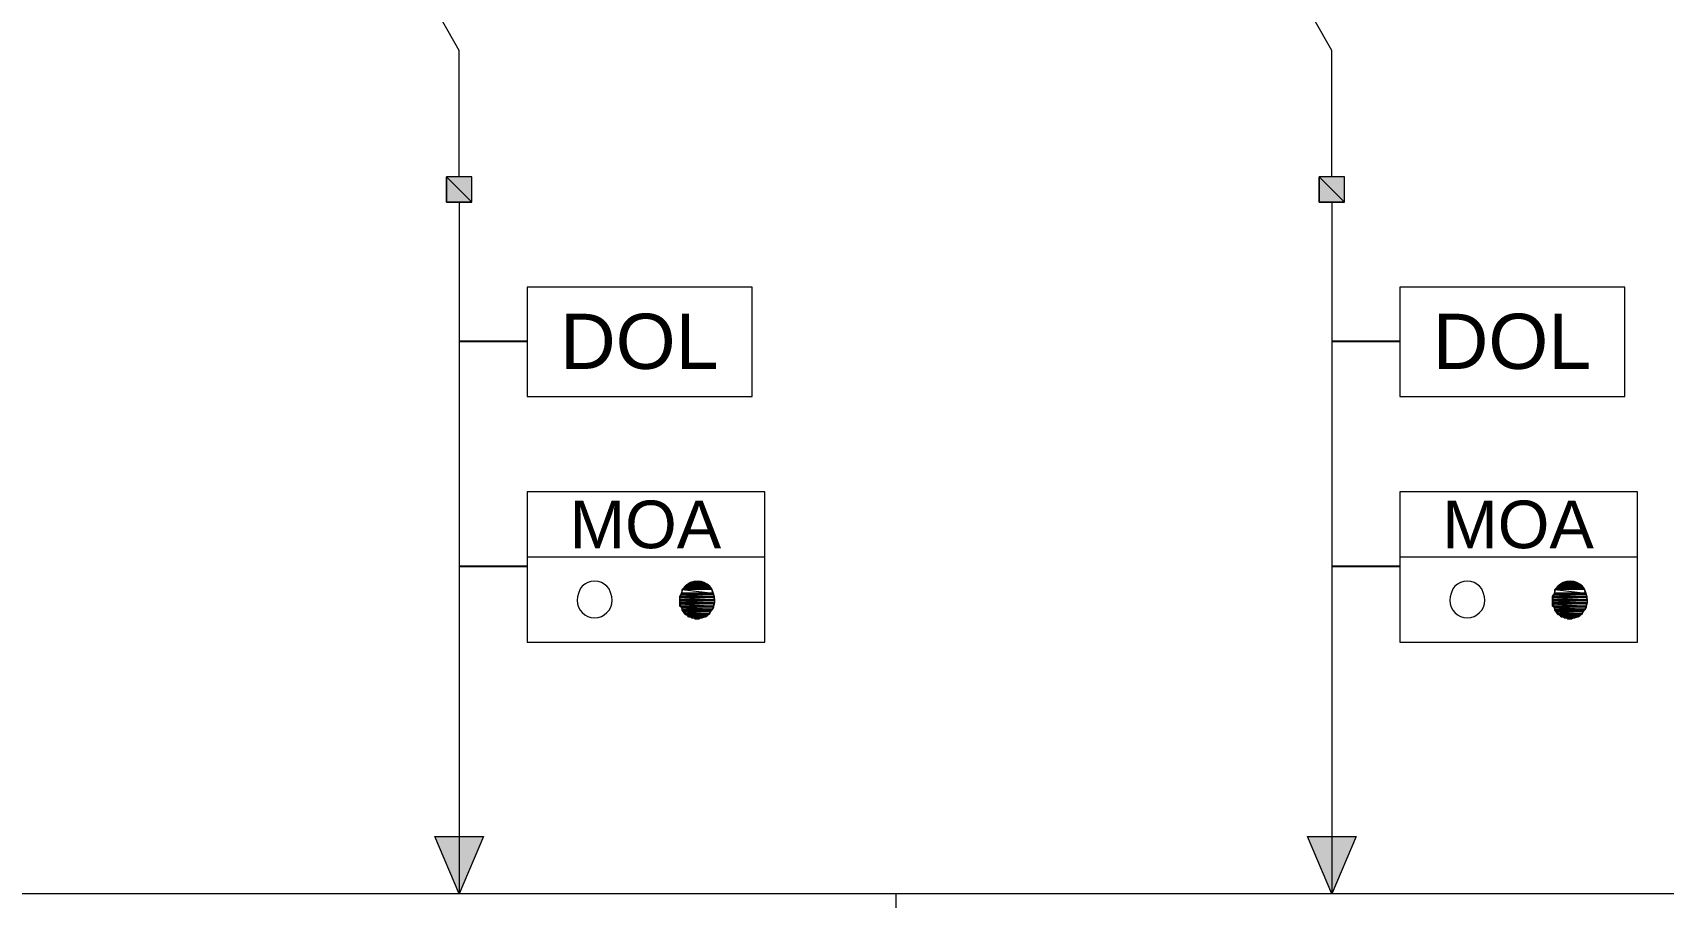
# Model space of a CAD drawing. Header units: millimetres. Extents: x -33055 to 42243, y -56860 to 24450.
# Drawn here: x 14497 to 20987, y -47101 to -43659 of the extents above; entities that cross this region are included whole.
import ezdxf

# ---------------------------------------------------------------- set-up
doc = ezdxf.new("R2010")
doc.units = ezdxf.units.MM
for name, color, linetype in [('E-LEADER', 7, 'Continuous'), ('E-SLD', 7, 'Continuous'), ('E-TABLE', 7, 'Continuous'), ('E-TEXT', 7, 'Continuous')]:
    doc.layers.add(name, color=color, linetype=linetype)
doc.styles.add('ARIAL', font='arial.ttf')

msp = doc.modelspace()

# ---------------------------------------------------------------- hatches: boundary and pattern name
at = {"layer": 'E-SLD'}
h = msp.add_hatch(color=7, dxfattribs=at)
h.dxf.hatch_style = 1
h.paths.add_polyline_path([(16245.4, -44233.2), (16144.1, -44233.2), (16245.4, -44334.5), (16245.4, -44233.2)])
h.paths.add_polyline_path([(16144.1, -44233.2), (16245.4, -44334.5), (16144.1, -44334.5), (16144.1, -44233.2)])
h = msp.add_hatch(color=7, dxfattribs=at)
h.dxf.hatch_style = 1
h.paths.add_polyline_path([(19718.4, -44233.2), (19617.1, -44233.2), (19718.4, -44334.5), (19718.4, -44233.2)])
h.paths.add_polyline_path([(19617.1, -44233.2), (19718.4, -44334.5), (19617.1, -44334.5), (19617.1, -44233.2)])
h = msp.add_hatch(color=7, dxfattribs=at)
h.dxf.hatch_style = 1
h.paths.add_polyline_path([(17195.7, -45872), (17085.9, -45872), (17200, -45876.2), (17195.7, -45872)])
h.paths.add_polyline_path([(17085.9, -45872), (17200, -45876.2), (17081.7, -45876.2), (17085.9, -45872)])
h = msp.add_hatch(color=7, dxfattribs=at)
h.dxf.hatch_style = 1
h.paths.add_polyline_path([(17191.5, -45867.8), (17090.1, -45867.8), (17195.7, -45872), (17191.5, -45867.8)])
h.paths.add_polyline_path([(17090.1, -45867.8), (17195.7, -45872), (17085.9, -45872), (17090.1, -45867.8)])
h = msp.add_hatch(color=7, dxfattribs=at)
h.dxf.hatch_style = 1
h.paths.add_polyline_path([(17187.3, -45863.6), (17094.4, -45863.6), (17191.5, -45867.8), (17187.3, -45863.6)])
h.paths.add_polyline_path([(17094.4, -45863.6), (17191.5, -45867.8), (17090.1, -45867.8), (17094.4, -45863.6)])
h = msp.add_hatch(color=7, dxfattribs=at)
h.dxf.hatch_style = 1
h.paths.add_polyline_path([(17183.1, -45859.4), (17102.8, -45859.4), (17187.3, -45863.6), (17183.1, -45859.4)])
h.paths.add_polyline_path([(17102.8, -45859.4), (17187.3, -45863.6), (17094.4, -45863.6), (17102.8, -45859.4)])
h = msp.add_hatch(color=7, dxfattribs=at)
h.dxf.hatch_style = 1
h.paths.add_polyline_path([(17174.6, -45855.1), (17107, -45855.1), (17183.1, -45859.4), (17174.6, -45855.1)])
h.paths.add_polyline_path([(17107, -45855.1), (17183.1, -45859.4), (17102.8, -45859.4), (17107, -45855.1)])
h = msp.add_hatch(color=7, dxfattribs=at)
h.dxf.hatch_style = 1
h.paths.add_polyline_path([(17170.4, -45850.9), (17115.5, -45850.9), (17174.6, -45855.1), (17170.4, -45850.9)])
h.paths.add_polyline_path([(17115.5, -45850.9), (17174.6, -45855.1), (17107, -45855.1), (17115.5, -45850.9)])
h = msp.add_hatch(color=7, dxfattribs=at)
h.dxf.hatch_style = 1
h.paths.add_polyline_path([(17161.9, -45850.9), (17119.7, -45850.9), (17170.4, -45850.9), (17161.9, -45850.9)])
h.paths.add_polyline_path([(17119.7, -45850.9), (17170.4, -45850.9), (17115.5, -45850.9), (17119.7, -45850.9)])
h = msp.add_hatch(color=7, dxfattribs=at)
h.dxf.hatch_style = 1
h.paths.add_polyline_path([(17157.7, -45846.7), (17128.2, -45846.7), (17161.9, -45850.9), (17157.7, -45846.7)])
h.paths.add_polyline_path([(17128.2, -45846.7), (17161.9, -45850.9), (17119.7, -45850.9), (17128.2, -45846.7)])
h = msp.add_hatch(color=7, dxfattribs=at)
h.dxf.hatch_style = 1
h.paths.add_polyline_path([(17149.3, -45846.7), (17132.4, -45846.7), (17157.7, -45846.7), (17149.3, -45846.7)])
h.paths.add_polyline_path([(17132.4, -45846.7), (17157.7, -45846.7), (17128.2, -45846.7), (17132.4, -45846.7)])
h = msp.add_hatch(color=7, dxfattribs=at)
h.dxf.hatch_style = 1
h.paths.add_polyline_path([(17145, -45846.7), (17149.3, -45846.7), (17132.4, -45846.7), (17145, -45846.7)])
h = msp.add_hatch(color=7, dxfattribs=at)
h.dxf.hatch_style = 1
h.paths.add_polyline_path([(20668.7, -45872), (20558.9, -45872), (20673, -45876.2), (20668.7, -45872)])
h.paths.add_polyline_path([(20558.9, -45872), (20673, -45876.2), (20554.7, -45876.2), (20558.9, -45872)])
h = msp.add_hatch(color=7, dxfattribs=at)
h.dxf.hatch_style = 1
h.paths.add_polyline_path([(20664.5, -45867.8), (20563.1, -45867.8), (20668.7, -45872), (20664.5, -45867.8)])
h.paths.add_polyline_path([(20563.1, -45867.8), (20668.7, -45872), (20558.9, -45872), (20563.1, -45867.8)])
h = msp.add_hatch(color=7, dxfattribs=at)
h.dxf.hatch_style = 1
h.paths.add_polyline_path([(20660.3, -45863.6), (20567.4, -45863.6), (20664.5, -45867.8), (20660.3, -45863.6)])
h.paths.add_polyline_path([(20567.4, -45863.6), (20664.5, -45867.8), (20563.1, -45867.8), (20567.4, -45863.6)])
h = msp.add_hatch(color=7, dxfattribs=at)
h.dxf.hatch_style = 1
h.paths.add_polyline_path([(20656.1, -45859.4), (20575.8, -45859.4), (20660.3, -45863.6), (20656.1, -45859.4)])
h.paths.add_polyline_path([(20575.8, -45859.4), (20660.3, -45863.6), (20567.4, -45863.6), (20575.8, -45859.4)])
h = msp.add_hatch(color=7, dxfattribs=at)
h.dxf.hatch_style = 1
h.paths.add_polyline_path([(20647.6, -45855.1), (20580, -45855.1), (20656.1, -45859.4), (20647.6, -45855.1)])
h.paths.add_polyline_path([(20580, -45855.1), (20656.1, -45859.4), (20575.8, -45859.4), (20580, -45855.1)])
h = msp.add_hatch(color=7, dxfattribs=at)
h.dxf.hatch_style = 1
h.paths.add_polyline_path([(20643.4, -45850.9), (20588.5, -45850.9), (20647.6, -45855.1), (20643.4, -45850.9)])
h.paths.add_polyline_path([(20588.5, -45850.9), (20647.6, -45855.1), (20580, -45855.1), (20588.5, -45850.9)])
h = msp.add_hatch(color=7, dxfattribs=at)
h.dxf.hatch_style = 1
h.paths.add_polyline_path([(20634.9, -45850.9), (20592.7, -45850.9), (20643.4, -45850.9), (20634.9, -45850.9)])
h.paths.add_polyline_path([(20592.7, -45850.9), (20643.4, -45850.9), (20588.5, -45850.9), (20592.7, -45850.9)])
h = msp.add_hatch(color=7, dxfattribs=at)
h.dxf.hatch_style = 1
h.paths.add_polyline_path([(20630.7, -45846.7), (20601.2, -45846.7), (20634.9, -45850.9), (20630.7, -45846.7)])
h.paths.add_polyline_path([(20601.2, -45846.7), (20634.9, -45850.9), (20592.7, -45850.9), (20601.2, -45846.7)])
h = msp.add_hatch(color=7, dxfattribs=at)
h.dxf.hatch_style = 1
h.paths.add_polyline_path([(20622.3, -45846.7), (20605.4, -45846.7), (20630.7, -45846.7), (20622.3, -45846.7)])
h.paths.add_polyline_path([(20605.4, -45846.7), (20630.7, -45846.7), (20601.2, -45846.7), (20605.4, -45846.7)])
h = msp.add_hatch(color=7, dxfattribs=at)
h.dxf.hatch_style = 1
h.paths.add_polyline_path([(20618, -45846.7), (20622.3, -45846.7), (20605.4, -45846.7), (20618, -45846.7)])
h = msp.add_hatch(color=7, dxfattribs=at)
h.dxf.hatch_style = 1
h.paths.add_polyline_path([(17208.4, -45895.3), (17077.5, -45895.3), (17208.4, -45903.7), (17208.4, -45895.3)])
h.paths.add_polyline_path([(17077.5, -45895.3), (17208.4, -45903.7), (17073.2, -45903.7), (17077.5, -45895.3)])
h = msp.add_hatch(color=7, dxfattribs=at)
h.dxf.hatch_style = 1
h.paths.add_polyline_path([(17208.4, -45903.7), (17073.2, -45903.7), (17208.4, -45908), (17208.4, -45903.7)])
h.paths.add_polyline_path([(17073.2, -45903.7), (17208.4, -45908), (17073.2, -45908), (17073.2, -45903.7)])
h = msp.add_hatch(color=7, dxfattribs=at)
h.dxf.hatch_style = 1
h.paths.add_polyline_path([(17208.4, -45908), (17073.2, -45908), (17212.6, -45916.4), (17208.4, -45908)])
h.paths.add_polyline_path([(17073.2, -45908), (17212.6, -45916.4), (17073.2, -45916.4), (17073.2, -45908)])
h = msp.add_hatch(color=7, dxfattribs=at)
h.dxf.hatch_style = 1
h.paths.add_polyline_path([(17212.6, -45916.4), (17073.2, -45916.4), (17212.6, -45920.6), (17212.6, -45916.4)])
h.paths.add_polyline_path([(17073.2, -45916.4), (17212.6, -45920.6), (17073.2, -45920.6), (17073.2, -45916.4)])
h = msp.add_hatch(color=7, dxfattribs=at)
h.dxf.hatch_style = 1
h.paths.add_polyline_path([(17212.6, -45920.6), (17073.2, -45920.6), (17212.6, -45929.1), (17212.6, -45920.6)])
h.paths.add_polyline_path([(17073.2, -45920.6), (17212.6, -45929.1), (17073.2, -45929.1), (17073.2, -45920.6)])
h = msp.add_hatch(color=7, dxfattribs=at)
h.dxf.hatch_style = 1
h.paths.add_polyline_path([(17212.6, -45929.1), (17073.2, -45929.1), (17208.4, -45933.3), (17212.6, -45929.1)])
h.paths.add_polyline_path([(17073.2, -45929.1), (17208.4, -45933.3), (17073.2, -45933.3), (17073.2, -45929.1)])
h = msp.add_hatch(color=7, dxfattribs=at)
h.dxf.hatch_style = 1
h.paths.add_polyline_path([(17208.4, -45933.3), (17073.2, -45933.3), (17208.4, -45941.7), (17208.4, -45933.3)])
h.paths.add_polyline_path([(17073.2, -45933.3), (17208.4, -45941.7), (17073.2, -45941.7), (17073.2, -45933.3)])
h = msp.add_hatch(color=7, dxfattribs=at)
h.dxf.hatch_style = 1
h.paths.add_polyline_path([(17208.4, -45941.7), (17073.2, -45941.7), (17208.4, -45946), (17208.4, -45941.7)])
h.paths.add_polyline_path([(17073.2, -45941.7), (17208.4, -45946), (17077.5, -45946), (17073.2, -45941.7)])
h = msp.add_hatch(color=7, dxfattribs=at)
h.dxf.hatch_style = 1
h.paths.add_polyline_path([(17204.2, -45891.1), (17081.7, -45891.1), (17208.4, -45895.3), (17204.2, -45891.1)])
h.paths.add_polyline_path([(17081.7, -45891.1), (17208.4, -45895.3), (17077.5, -45895.3), (17081.7, -45891.1)])
h = msp.add_hatch(color=7, dxfattribs=at)
h.dxf.hatch_style = 1
h.paths.add_polyline_path([(17208.4, -45946), (17077.5, -45946), (17204.2, -45954.4), (17208.4, -45946)])
h.paths.add_polyline_path([(17077.5, -45946), (17204.2, -45954.4), (17081.7, -45954.4), (17077.5, -45946)])
h = msp.add_hatch(color=7, dxfattribs=at)
h.dxf.hatch_style = 1
h.paths.add_polyline_path([(20681.4, -45895.3), (20550.5, -45895.3), (20681.4, -45903.7), (20681.4, -45895.3)])
h.paths.add_polyline_path([(20550.5, -45895.3), (20681.4, -45903.7), (20546.2, -45903.7), (20550.5, -45895.3)])
h = msp.add_hatch(color=7, dxfattribs=at)
h.dxf.hatch_style = 1
h.paths.add_polyline_path([(20681.4, -45903.7), (20546.2, -45903.7), (20681.4, -45908), (20681.4, -45903.7)])
h.paths.add_polyline_path([(20546.2, -45903.7), (20681.4, -45908), (20546.2, -45908), (20546.2, -45903.7)])
h = msp.add_hatch(color=7, dxfattribs=at)
h.dxf.hatch_style = 1
h.paths.add_polyline_path([(20681.4, -45908), (20546.2, -45908), (20685.6, -45916.4), (20681.4, -45908)])
h.paths.add_polyline_path([(20546.2, -45908), (20685.6, -45916.4), (20546.2, -45916.4), (20546.2, -45908)])
h = msp.add_hatch(color=7, dxfattribs=at)
h.dxf.hatch_style = 1
h.paths.add_polyline_path([(20685.6, -45916.4), (20546.2, -45916.4), (20685.6, -45920.6), (20685.6, -45916.4)])
h.paths.add_polyline_path([(20546.2, -45916.4), (20685.6, -45920.6), (20546.2, -45920.6), (20546.2, -45916.4)])
h = msp.add_hatch(color=7, dxfattribs=at)
h.dxf.hatch_style = 1
h.paths.add_polyline_path([(20685.6, -45920.6), (20546.2, -45920.6), (20685.6, -45929.1), (20685.6, -45920.6)])
h.paths.add_polyline_path([(20546.2, -45920.6), (20685.6, -45929.1), (20546.2, -45929.1), (20546.2, -45920.6)])
h = msp.add_hatch(color=7, dxfattribs=at)
h.dxf.hatch_style = 1
h.paths.add_polyline_path([(20685.6, -45929.1), (20546.2, -45929.1), (20681.4, -45933.3), (20685.6, -45929.1)])
h.paths.add_polyline_path([(20546.2, -45929.1), (20681.4, -45933.3), (20546.2, -45933.3), (20546.2, -45929.1)])
h = msp.add_hatch(color=7, dxfattribs=at)
h.dxf.hatch_style = 1
h.paths.add_polyline_path([(20681.4, -45933.3), (20546.2, -45933.3), (20681.4, -45941.7), (20681.4, -45933.3)])
h.paths.add_polyline_path([(20546.2, -45933.3), (20681.4, -45941.7), (20546.2, -45941.7), (20546.2, -45933.3)])
h = msp.add_hatch(color=7, dxfattribs=at)
h.dxf.hatch_style = 1
h.paths.add_polyline_path([(20681.4, -45941.7), (20546.2, -45941.7), (20681.4, -45946), (20681.4, -45941.7)])
h.paths.add_polyline_path([(20546.2, -45941.7), (20681.4, -45946), (20550.5, -45946), (20546.2, -45941.7)])
h = msp.add_hatch(color=7, dxfattribs=at)
h.dxf.hatch_style = 1
h.paths.add_polyline_path([(20677.2, -45891.1), (20554.7, -45891.1), (20681.4, -45895.3), (20677.2, -45891.1)])
h.paths.add_polyline_path([(20554.7, -45891.1), (20681.4, -45895.3), (20550.5, -45895.3), (20554.7, -45891.1)])
h = msp.add_hatch(color=7, dxfattribs=at)
h.dxf.hatch_style = 1
h.paths.add_polyline_path([(20681.4, -45946), (20550.5, -45946), (20677.2, -45954.4), (20681.4, -45946)])
h.paths.add_polyline_path([(20550.5, -45946), (20677.2, -45954.4), (20554.7, -45954.4), (20550.5, -45946)])
h = msp.add_hatch(color=7, dxfattribs=at)
h.dxf.hatch_style = 1
h.paths.add_polyline_path([(17204.2, -45954.4), (17081.7, -45954.4), (17200, -45958.6), (17204.2, -45954.4)])
h.paths.add_polyline_path([(17081.7, -45954.4), (17200, -45958.6), (17081.7, -45958.6), (17081.7, -45954.4)])
h = msp.add_hatch(color=7, dxfattribs=at)
h.dxf.hatch_style = 1
h.paths.add_polyline_path([(17200, -45958.6), (17081.7, -45958.6), (17195.7, -45962.9), (17200, -45958.6)])
h.paths.add_polyline_path([(17081.7, -45958.6), (17195.7, -45962.9), (17085.9, -45962.9), (17081.7, -45958.6)])
h = msp.add_hatch(color=7, dxfattribs=at)
h.dxf.hatch_style = 1
h.paths.add_polyline_path([(17195.7, -45962.9), (17085.9, -45962.9), (17191.5, -45971.3), (17195.7, -45962.9)])
h.paths.add_polyline_path([(17085.9, -45962.9), (17191.5, -45971.3), (17090.1, -45971.3), (17085.9, -45962.9)])
h = msp.add_hatch(color=7, dxfattribs=at)
h.dxf.hatch_style = 1
h.paths.add_polyline_path([(17191.5, -45971.3), (17090.1, -45971.3), (17187.3, -45975.5), (17191.5, -45971.3)])
h.paths.add_polyline_path([(17090.1, -45971.3), (17187.3, -45975.5), (17094.4, -45975.5), (17090.1, -45971.3)])
h = msp.add_hatch(color=7, dxfattribs=at)
h.dxf.hatch_style = 1
h.paths.add_polyline_path([(17187.3, -45975.5), (17094.4, -45975.5), (17183.1, -45979.8), (17187.3, -45975.5)])
h.paths.add_polyline_path([(17094.4, -45975.5), (17183.1, -45979.8), (17102.8, -45979.8), (17094.4, -45975.5)])
h = msp.add_hatch(color=7, dxfattribs=at)
h.dxf.hatch_style = 1
h.paths.add_polyline_path([(17183.1, -45979.8), (17102.8, -45979.8), (17174.6, -45984), (17183.1, -45979.8)])
h.paths.add_polyline_path([(17102.8, -45979.8), (17174.6, -45984), (17107, -45984), (17102.8, -45979.8)])
h = msp.add_hatch(color=7, dxfattribs=at)
h.dxf.hatch_style = 1
h.paths.add_polyline_path([(17174.6, -45984), (17107, -45984), (17170.4, -45984), (17174.6, -45984)])
h.paths.add_polyline_path([(17107, -45984), (17170.4, -45984), (17115.5, -45984), (17107, -45984)])
h = msp.add_hatch(color=7, dxfattribs=at)
h.dxf.hatch_style = 1
h.paths.add_polyline_path([(17170.4, -45984), (17115.5, -45984), (17161.9, -45988.2), (17170.4, -45984)])
h.paths.add_polyline_path([(17115.5, -45984), (17161.9, -45988.2), (17119.7, -45988.2), (17115.5, -45984)])
h = msp.add_hatch(color=7, dxfattribs=at)
h.dxf.hatch_style = 1
h.paths.add_polyline_path([(17161.9, -45988.2), (17119.7, -45988.2), (17157.7, -45988.2), (17161.9, -45988.2)])
h.paths.add_polyline_path([(17119.7, -45988.2), (17157.7, -45988.2), (17128.2, -45988.2), (17119.7, -45988.2)])
h = msp.add_hatch(color=7, dxfattribs=at)
h.dxf.hatch_style = 1
h.paths.add_polyline_path([(17128.2, -45988.2), (17132.4, -45992.4), (17149.3, -45992.4), (17128.2, -45988.2)])
h.paths.add_polyline_path([(17132.4, -45992.4), (17149.3, -45992.4), (17145, -45992.4), (17132.4, -45992.4)])
h = msp.add_hatch(color=7, dxfattribs=at)
h.dxf.hatch_style = 1
h.paths.add_polyline_path([(17128.2, -45988.2), (17157.7, -45988.2), (17149.3, -45992.4), (17128.2, -45988.2)])
h = msp.add_hatch(color=7, dxfattribs=at)
h.dxf.hatch_style = 1
h.paths.add_polyline_path([(20677.2, -45954.4), (20554.7, -45954.4), (20673, -45958.6), (20677.2, -45954.4)])
h.paths.add_polyline_path([(20554.7, -45954.4), (20673, -45958.6), (20554.7, -45958.6), (20554.7, -45954.4)])
h = msp.add_hatch(color=7, dxfattribs=at)
h.dxf.hatch_style = 1
h.paths.add_polyline_path([(20673, -45958.6), (20554.7, -45958.6), (20668.7, -45962.9), (20673, -45958.6)])
h.paths.add_polyline_path([(20554.7, -45958.6), (20668.7, -45962.9), (20558.9, -45962.9), (20554.7, -45958.6)])
h = msp.add_hatch(color=7, dxfattribs=at)
h.dxf.hatch_style = 1
h.paths.add_polyline_path([(20668.7, -45962.9), (20558.9, -45962.9), (20664.5, -45971.3), (20668.7, -45962.9)])
h.paths.add_polyline_path([(20558.9, -45962.9), (20664.5, -45971.3), (20563.1, -45971.3), (20558.9, -45962.9)])
h = msp.add_hatch(color=7, dxfattribs=at)
h.dxf.hatch_style = 1
h.paths.add_polyline_path([(20664.5, -45971.3), (20563.1, -45971.3), (20660.3, -45975.5), (20664.5, -45971.3)])
h.paths.add_polyline_path([(20563.1, -45971.3), (20660.3, -45975.5), (20567.4, -45975.5), (20563.1, -45971.3)])
h = msp.add_hatch(color=7, dxfattribs=at)
h.dxf.hatch_style = 1
h.paths.add_polyline_path([(20660.3, -45975.5), (20567.4, -45975.5), (20656.1, -45979.8), (20660.3, -45975.5)])
h.paths.add_polyline_path([(20567.4, -45975.5), (20656.1, -45979.8), (20575.8, -45979.8), (20567.4, -45975.5)])
h = msp.add_hatch(color=7, dxfattribs=at)
h.dxf.hatch_style = 1
h.paths.add_polyline_path([(20656.1, -45979.8), (20575.8, -45979.8), (20647.6, -45984), (20656.1, -45979.8)])
h.paths.add_polyline_path([(20575.8, -45979.8), (20647.6, -45984), (20580, -45984), (20575.8, -45979.8)])
h = msp.add_hatch(color=7, dxfattribs=at)
h.dxf.hatch_style = 1
h.paths.add_polyline_path([(20647.6, -45984), (20580, -45984), (20643.4, -45984), (20647.6, -45984)])
h.paths.add_polyline_path([(20580, -45984), (20643.4, -45984), (20588.5, -45984), (20580, -45984)])
h = msp.add_hatch(color=7, dxfattribs=at)
h.dxf.hatch_style = 1
h.paths.add_polyline_path([(20643.4, -45984), (20588.5, -45984), (20634.9, -45988.2), (20643.4, -45984)])
h.paths.add_polyline_path([(20588.5, -45984), (20634.9, -45988.2), (20592.7, -45988.2), (20588.5, -45984)])
h = msp.add_hatch(color=7, dxfattribs=at)
h.dxf.hatch_style = 1
h.paths.add_polyline_path([(20634.9, -45988.2), (20592.7, -45988.2), (20630.7, -45988.2), (20634.9, -45988.2)])
h.paths.add_polyline_path([(20592.7, -45988.2), (20630.7, -45988.2), (20601.2, -45988.2), (20592.7, -45988.2)])
h = msp.add_hatch(color=7, dxfattribs=at)
h.dxf.hatch_style = 1
h.paths.add_polyline_path([(20601.2, -45988.2), (20605.4, -45992.4), (20622.3, -45992.4), (20601.2, -45988.2)])
h.paths.add_polyline_path([(20605.4, -45992.4), (20622.3, -45992.4), (20618, -45992.4), (20605.4, -45992.4)])
h = msp.add_hatch(color=7, dxfattribs=at)
h.dxf.hatch_style = 1
h.paths.add_polyline_path([(20601.2, -45988.2), (20630.7, -45988.2), (20622.3, -45992.4), (20601.2, -45988.2)])
h = msp.add_hatch(color=7, dxfattribs=at)
h.dxf.hatch_style = 1
h.paths.add_polyline_path([(16097.6, -46858.6), (16291.9, -46858.6), (16194.8, -47086.6), (16097.6, -46858.6)])
h = msp.add_hatch(color=7, dxfattribs=at)
h.dxf.hatch_style = 1
h.paths.add_polyline_path([(19570.6, -46858.6), (19764.9, -46858.6), (19667.8, -47086.6), (19570.6, -46858.6)])

# ---------------------------------------------------------------- linework, layer by layer
at = {"layer": 'E-LEADER', "color": 253, "lineweight": 25, "true_color": 0x999999}
for p, q in [((16194.8, -44887.9), (16465.1, -44887.9)), ((19667.8, -44887.9), (19938.1, -44887.9)), ((16194.8, -45783.3), (16465.1, -45783.3)), ((19667.8, -45783.3), (19938.1, -45783.3))]:
    msp.add_line(p, q, dxfattribs=at)
at = {"layer": 'E-SLD', "color": 7, "lineweight": 0}
for p, q in [((16194.8, -44334.5), (16194.8, -47086.6)), ((19667.8, -44334.5), (19667.8, -47086.6)), ((16465.1, -45745.3), (17411.1, -45745.3)), ((19938.1, -45745.3), (20884.1, -45745.3))]:
    msp.add_line(p, q, dxfattribs=at)
for points in [[(16194.8, -44233.2), (16194.8, -43730.6), (15793.5, -43025.3)], [(19667.8, -44233.2), (19667.8, -43730.6), (19266.5, -43025.3)], [(16144.1, -44233.2), (16144.1, -44334.5), (16245.4, -44334.5), (16245.4, -44233.2), (16144.1, -44233.2)], [(16245.4, -44233.2), (16144.1, -44233.2), (16245.4, -44334.5), (16245.4, -44233.2)], [(16144.1, -44233.2), (16245.4, -44334.5), (16144.1, -44334.5), (16144.1, -44233.2)], [(19617.1, -44233.2), (19617.1, -44334.5), (19718.4, -44334.5), (19718.4, -44233.2), (19617.1, -44233.2)], [(19718.4, -44233.2), (19617.1, -44233.2), (19718.4, -44334.5), (19718.4, -44233.2)], [(19617.1, -44233.2), (19718.4, -44334.5), (19617.1, -44334.5), (19617.1, -44233.2)], [(16465.1, -44672.5), (16465.1, -45107.6), (17360.5, -45107.6), (17360.5, -44672.5), (16465.1, -44672.5)], [(19938.1, -44672.5), (19938.1, -45107.6), (20833.5, -45107.6), (20833.5, -44672.5), (19938.1, -44672.5)], [(16465.1, -45487.7), (16465.1, -46085.4), (17411.1, -46085.4), (17411.1, -45487.7), (16465.1, -45487.7)], [(19938.1, -45487.7), (19938.1, -46085.4), (20884.1, -46085.4), (20884.1, -45487.7), (19938.1, -45487.7)], [(16802.9, -45918.5), (16801.5, -45904.5), (16797.5, -45891.4), (16791, -45873.2), (16782.5, -45862.9), (16772.2, -45854.4), (16760.4, -45847.9), (16747.3, -45843.9), (16733.3, -45842.5), (16719.2, -45843.9), (16706.1, -45847.9), (16694.3, -45854.4), (16684, -45862.9), (16675.5, -45873.2), (16669, -45891.4), (16665, -45904.5), (16663.6, -45918.5), (16665, -45932.6), (16669, -45945.6), (16675.5, -45957.5), (16684, -45967.8), (16694.3, -45976.3), (16706.1, -45982.7), (16719.2, -45986.8), (16733.3, -45988.2), (16747.3, -45986.8), (16760.4, -45982.7), (16772.2, -45976.3), (16782.5, -45967.8), (16791, -45957.5), (16797.5, -45945.6), (16801.5, -45932.6), (16802.9, -45918.5)], [(17212.6, -45918.5), (17211.2, -45904.5), (17207.1, -45891.4), (17200.7, -45873.2), (17192.2, -45862.9), (17181.9, -45854.4), (17170.1, -45847.9), (17157, -45843.9), (17142.9, -45842.5), (17128.9, -45843.9), (17115.8, -45847.9), (17104, -45854.4), (17093.7, -45862.9), (17085.1, -45873.2), (17078.7, -45891.4), (17074.7, -45904.5), (17073.2, -45918.5), (17074.7, -45932.6), (17078.7, -45945.6), (17085.1, -45957.5), (17093.7, -45967.8), (17104, -45976.3), (17115.8, -45982.7), (17128.9, -45986.8), (17142.9, -45988.2), (17157, -45986.8), (17170.1, -45982.7), (17181.9, -45976.3), (17192.2, -45967.8), (17200.7, -45957.5), (17207.1, -45945.6), (17211.2, -45932.6), (17212.6, -45918.5)], [(17085.9, -45872), (17200, -45876.2), (17081.7, -45876.2), (17085.9, -45872)], [(17200, -45876.2), (17081.7, -45876.2), (17204.2, -45891.1), (17200, -45876.2)], [(17081.7, -45876.2), (17204.2, -45891.1), (17081.7, -45891.1), (17081.7, -45876.2)], [(17090.1, -45867.8), (17195.7, -45872), (17085.9, -45872), (17090.1, -45867.8)], [(17195.7, -45872), (17085.9, -45872), (17200, -45876.2), (17195.7, -45872)], [(17094.4, -45863.6), (17191.5, -45867.8), (17090.1, -45867.8), (17094.4, -45863.6)], [(17191.5, -45867.8), (17090.1, -45867.8), (17195.7, -45872), (17191.5, -45867.8)], [(17102.8, -45859.4), (17187.3, -45863.6), (17094.4, -45863.6), (17102.8, -45859.4)], [(17187.3, -45863.6), (17094.4, -45863.6), (17191.5, -45867.8), (17187.3, -45863.6)], [(17107, -45855.1), (17183.1, -45859.4), (17102.8, -45859.4), (17107, -45855.1)], [(17183.1, -45859.4), (17102.8, -45859.4), (17187.3, -45863.6), (17183.1, -45859.4)], [(17115.5, -45850.9), (17174.6, -45855.1), (17107, -45855.1), (17115.5, -45850.9)], [(17174.6, -45855.1), (17107, -45855.1), (17183.1, -45859.4), (17174.6, -45855.1)], [(17119.7, -45850.9), (17170.4, -45850.9), (17115.5, -45850.9), (17119.7, -45850.9)], [(17170.4, -45850.9), (17115.5, -45850.9), (17174.6, -45855.1), (17170.4, -45850.9)], [(17128.2, -45846.7), (17161.9, -45850.9), (17119.7, -45850.9), (17128.2, -45846.7)], [(17161.9, -45850.9), (17119.7, -45850.9), (17170.4, -45850.9), (17161.9, -45850.9)], [(17132.4, -45846.7), (17157.7, -45846.7), (17128.2, -45846.7), (17132.4, -45846.7)], [(17157.7, -45846.7), (17128.2, -45846.7), (17161.9, -45850.9), (17157.7, -45846.7)], [(17145, -45846.7), (17149.3, -45846.7), (17132.4, -45846.7), (17145, -45846.7)], [(17149.3, -45846.7), (17132.4, -45846.7), (17157.7, -45846.7), (17149.3, -45846.7)], [(20275.9, -45918.5), (20274.5, -45904.5), (20270.5, -45891.4), (20264, -45873.2), (20255.5, -45862.9), (20245.2, -45854.4), (20233.4, -45847.9), (20220.3, -45843.9), (20206.3, -45842.5), (20192.2, -45843.9), (20179.1, -45847.9), (20167.3, -45854.4), (20157, -45862.9), (20148.5, -45873.2), (20142, -45891.4), (20138, -45904.5), (20136.6, -45918.5), (20138, -45932.6), (20142, -45945.6), (20148.5, -45957.5), (20157, -45967.8), (20167.3, -45976.3), (20179.1, -45982.7), (20192.2, -45986.8), (20206.3, -45988.2), (20220.3, -45986.8), (20233.4, -45982.7), (20245.2, -45976.3), (20255.5, -45967.8), (20264, -45957.5), (20270.5, -45945.6), (20274.5, -45932.6), (20275.9, -45918.5)], [(20685.6, -45918.5), (20684.2, -45904.5), (20680.1, -45891.4), (20673.7, -45873.2), (20665.2, -45862.9), (20654.9, -45854.4), (20643.1, -45847.9), (20630, -45843.9), (20615.9, -45842.5), (20601.9, -45843.9), (20588.8, -45847.9), (20577, -45854.4), (20566.7, -45862.9), (20558.1, -45873.2), (20551.7, -45891.4), (20547.7, -45904.5), (20546.2, -45918.5), (20547.7, -45932.6), (20551.7, -45945.6), (20558.1, -45957.5), (20566.7, -45967.8), (20577, -45976.3), (20588.8, -45982.7), (20601.9, -45986.8), (20615.9, -45988.2), (20630, -45986.8), (20643.1, -45982.7), (20654.9, -45976.3), (20665.2, -45967.8), (20673.7, -45957.5), (20680.1, -45945.6), (20684.2, -45932.6), (20685.6, -45918.5)], [(20558.9, -45872), (20673, -45876.2), (20554.7, -45876.2), (20558.9, -45872)], [(20673, -45876.2), (20554.7, -45876.2), (20677.2, -45891.1), (20673, -45876.2)], [(20554.7, -45876.2), (20677.2, -45891.1), (20554.7, -45891.1), (20554.7, -45876.2)], [(20563.1, -45867.8), (20668.7, -45872), (20558.9, -45872), (20563.1, -45867.8)], [(20668.7, -45872), (20558.9, -45872), (20673, -45876.2), (20668.7, -45872)], [(20567.4, -45863.6), (20664.5, -45867.8), (20563.1, -45867.8), (20567.4, -45863.6)], [(20664.5, -45867.8), (20563.1, -45867.8), (20668.7, -45872), (20664.5, -45867.8)], [(20575.8, -45859.4), (20660.3, -45863.6), (20567.4, -45863.6), (20575.8, -45859.4)], [(20660.3, -45863.6), (20567.4, -45863.6), (20664.5, -45867.8), (20660.3, -45863.6)], [(20580, -45855.1), (20656.1, -45859.4), (20575.8, -45859.4), (20580, -45855.1)], [(20656.1, -45859.4), (20575.8, -45859.4), (20660.3, -45863.6), (20656.1, -45859.4)], [(20588.5, -45850.9), (20647.6, -45855.1), (20580, -45855.1), (20588.5, -45850.9)], [(20647.6, -45855.1), (20580, -45855.1), (20656.1, -45859.4), (20647.6, -45855.1)], [(20592.7, -45850.9), (20643.4, -45850.9), (20588.5, -45850.9), (20592.7, -45850.9)], [(20643.4, -45850.9), (20588.5, -45850.9), (20647.6, -45855.1), (20643.4, -45850.9)], [(20601.2, -45846.7), (20634.9, -45850.9), (20592.7, -45850.9), (20601.2, -45846.7)], [(20634.9, -45850.9), (20592.7, -45850.9), (20643.4, -45850.9), (20634.9, -45850.9)], [(20605.4, -45846.7), (20630.7, -45846.7), (20601.2, -45846.7), (20605.4, -45846.7)], [(20630.7, -45846.7), (20601.2, -45846.7), (20634.9, -45850.9), (20630.7, -45846.7)], [(20618, -45846.7), (20622.3, -45846.7), (20605.4, -45846.7), (20618, -45846.7)], [(20622.3, -45846.7), (20605.4, -45846.7), (20630.7, -45846.7), (20622.3, -45846.7)], [(17077.5, -45895.3), (17208.4, -45903.7), (17073.2, -45903.7), (17077.5, -45895.3)], [(17208.4, -45903.7), (17073.2, -45903.7), (17208.4, -45908), (17208.4, -45903.7)], [(17073.2, -45903.7), (17208.4, -45908), (17073.2, -45908), (17073.2, -45903.7)], [(17208.4, -45908), (17073.2, -45908), (17212.6, -45916.4), (17208.4, -45908)], [(17073.2, -45908), (17212.6, -45916.4), (17073.2, -45916.4), (17073.2, -45908)], [(17212.6, -45916.4), (17073.2, -45916.4), (17212.6, -45920.6), (17212.6, -45916.4)], [(17073.2, -45916.4), (17212.6, -45920.6), (17073.2, -45920.6), (17073.2, -45916.4)], [(17212.6, -45920.6), (17073.2, -45920.6), (17212.6, -45929.1), (17212.6, -45920.6)], [(17073.2, -45920.6), (17212.6, -45929.1), (17073.2, -45929.1), (17073.2, -45920.6)], [(17212.6, -45929.1), (17073.2, -45929.1), (17208.4, -45933.3), (17212.6, -45929.1)], [(17073.2, -45929.1), (17208.4, -45933.3), (17073.2, -45933.3), (17073.2, -45929.1)], [(17208.4, -45933.3), (17073.2, -45933.3), (17208.4, -45941.7), (17208.4, -45933.3)], [(17073.2, -45933.3), (17208.4, -45941.7), (17073.2, -45941.7), (17073.2, -45933.3)], [(17208.4, -45941.7), (17073.2, -45941.7), (17208.4, -45946), (17208.4, -45941.7)], [(17073.2, -45941.7), (17208.4, -45946), (17077.5, -45946), (17073.2, -45941.7)], [(17081.7, -45891.1), (17208.4, -45895.3), (17077.5, -45895.3), (17081.7, -45891.1)], [(17208.4, -45895.3), (17077.5, -45895.3), (17208.4, -45903.7), (17208.4, -45895.3)], [(17208.4, -45946), (17077.5, -45946), (17204.2, -45954.4), (17208.4, -45946)], [(17077.5, -45946), (17204.2, -45954.4), (17081.7, -45954.4), (17077.5, -45946)], [(17204.2, -45891.1), (17081.7, -45891.1), (17208.4, -45895.3), (17204.2, -45891.1)], [(20550.5, -45895.3), (20681.4, -45903.7), (20546.2, -45903.7), (20550.5, -45895.3)], [(20681.4, -45903.7), (20546.2, -45903.7), (20681.4, -45908), (20681.4, -45903.7)], [(20546.2, -45903.7), (20681.4, -45908), (20546.2, -45908), (20546.2, -45903.7)], [(20681.4, -45908), (20546.2, -45908), (20685.6, -45916.4), (20681.4, -45908)], [(20546.2, -45908), (20685.6, -45916.4), (20546.2, -45916.4), (20546.2, -45908)], [(20685.6, -45916.4), (20546.2, -45916.4), (20685.6, -45920.6), (20685.6, -45916.4)], [(20546.2, -45916.4), (20685.6, -45920.6), (20546.2, -45920.6), (20546.2, -45916.4)], [(20685.6, -45920.6), (20546.2, -45920.6), (20685.6, -45929.1), (20685.6, -45920.6)], [(20546.2, -45920.6), (20685.6, -45929.1), (20546.2, -45929.1), (20546.2, -45920.6)], [(20685.6, -45929.1), (20546.2, -45929.1), (20681.4, -45933.3), (20685.6, -45929.1)], [(20546.2, -45929.1), (20681.4, -45933.3), (20546.2, -45933.3), (20546.2, -45929.1)], [(20681.4, -45933.3), (20546.2, -45933.3), (20681.4, -45941.7), (20681.4, -45933.3)], [(20546.2, -45933.3), (20681.4, -45941.7), (20546.2, -45941.7), (20546.2, -45933.3)], [(20681.4, -45941.7), (20546.2, -45941.7), (20681.4, -45946), (20681.4, -45941.7)], [(20546.2, -45941.7), (20681.4, -45946), (20550.5, -45946), (20546.2, -45941.7)], [(20554.7, -45891.1), (20681.4, -45895.3), (20550.5, -45895.3), (20554.7, -45891.1)], [(20681.4, -45895.3), (20550.5, -45895.3), (20681.4, -45903.7), (20681.4, -45895.3)], [(20681.4, -45946), (20550.5, -45946), (20677.2, -45954.4), (20681.4, -45946)], [(20550.5, -45946), (20677.2, -45954.4), (20554.7, -45954.4), (20550.5, -45946)], [(20677.2, -45891.1), (20554.7, -45891.1), (20681.4, -45895.3), (20677.2, -45891.1)], [(17204.2, -45954.4), (17081.7, -45954.4), (17200, -45958.6), (17204.2, -45954.4)], [(17081.7, -45954.4), (17200, -45958.6), (17081.7, -45958.6), (17081.7, -45954.4)], [(17200, -45958.6), (17081.7, -45958.6), (17195.7, -45962.9), (17200, -45958.6)], [(17081.7, -45958.6), (17195.7, -45962.9), (17085.9, -45962.9), (17081.7, -45958.6)], [(17195.7, -45962.9), (17085.9, -45962.9), (17191.5, -45971.3), (17195.7, -45962.9)], [(17085.9, -45962.9), (17191.5, -45971.3), (17090.1, -45971.3), (17085.9, -45962.9)], [(17191.5, -45971.3), (17090.1, -45971.3), (17187.3, -45975.5), (17191.5, -45971.3)], [(17090.1, -45971.3), (17187.3, -45975.5), (17094.4, -45975.5), (17090.1, -45971.3)], [(17187.3, -45975.5), (17094.4, -45975.5), (17183.1, -45979.8), (17187.3, -45975.5)], [(17094.4, -45975.5), (17183.1, -45979.8), (17102.8, -45979.8), (17094.4, -45975.5)], [(17183.1, -45979.8), (17102.8, -45979.8), (17174.6, -45984), (17183.1, -45979.8)], [(17102.8, -45979.8), (17174.6, -45984), (17107, -45984), (17102.8, -45979.8)], [(17174.6, -45984), (17107, -45984), (17170.4, -45984), (17174.6, -45984)], [(17107, -45984), (17170.4, -45984), (17115.5, -45984), (17107, -45984)], [(17170.4, -45984), (17115.5, -45984), (17161.9, -45988.2), (17170.4, -45984)], [(17115.5, -45984), (17161.9, -45988.2), (17119.7, -45988.2), (17115.5, -45984)], [(17161.9, -45988.2), (17119.7, -45988.2), (17157.7, -45988.2), (17161.9, -45988.2)], [(17119.7, -45988.2), (17157.7, -45988.2), (17128.2, -45988.2), (17119.7, -45988.2)], [(17128.2, -45988.2), (17132.4, -45992.4), (17149.3, -45992.4), (17128.2, -45988.2)], [(17128.2, -45988.2), (17157.7, -45988.2), (17149.3, -45992.4), (17128.2, -45988.2)], [(17132.4, -45992.4), (17149.3, -45992.4), (17145, -45992.4), (17132.4, -45992.4)], [(20677.2, -45954.4), (20554.7, -45954.4), (20673, -45958.6), (20677.2, -45954.4)], [(20554.7, -45954.4), (20673, -45958.6), (20554.7, -45958.6), (20554.7, -45954.4)], [(20673, -45958.6), (20554.7, -45958.6), (20668.7, -45962.9), (20673, -45958.6)], [(20554.7, -45958.6), (20668.7, -45962.9), (20558.9, -45962.9), (20554.7, -45958.6)], [(20668.7, -45962.9), (20558.9, -45962.9), (20664.5, -45971.3), (20668.7, -45962.9)], [(20558.9, -45962.9), (20664.5, -45971.3), (20563.1, -45971.3), (20558.9, -45962.9)], [(20664.5, -45971.3), (20563.1, -45971.3), (20660.3, -45975.5), (20664.5, -45971.3)], [(20563.1, -45971.3), (20660.3, -45975.5), (20567.4, -45975.5), (20563.1, -45971.3)], [(20660.3, -45975.5), (20567.4, -45975.5), (20656.1, -45979.8), (20660.3, -45975.5)], [(20567.4, -45975.5), (20656.1, -45979.8), (20575.8, -45979.8), (20567.4, -45975.5)], [(20656.1, -45979.8), (20575.8, -45979.8), (20647.6, -45984), (20656.1, -45979.8)], [(20575.8, -45979.8), (20647.6, -45984), (20580, -45984), (20575.8, -45979.8)], [(20647.6, -45984), (20580, -45984), (20643.4, -45984), (20647.6, -45984)], [(20580, -45984), (20643.4, -45984), (20588.5, -45984), (20580, -45984)], [(20643.4, -45984), (20588.5, -45984), (20634.9, -45988.2), (20643.4, -45984)], [(20588.5, -45984), (20634.9, -45988.2), (20592.7, -45988.2), (20588.5, -45984)], [(20634.9, -45988.2), (20592.7, -45988.2), (20630.7, -45988.2), (20634.9, -45988.2)], [(20592.7, -45988.2), (20630.7, -45988.2), (20601.2, -45988.2), (20592.7, -45988.2)], [(20601.2, -45988.2), (20605.4, -45992.4), (20622.3, -45992.4), (20601.2, -45988.2)], [(20601.2, -45988.2), (20630.7, -45988.2), (20622.3, -45992.4), (20601.2, -45988.2)], [(20605.4, -45992.4), (20622.3, -45992.4), (20618, -45992.4), (20605.4, -45992.4)], [(16194.8, -47086.6), (16097.6, -46858.6), (16291.9, -46858.6), (16194.8, -47086.6)], [(16097.6, -46858.6), (16291.9, -46858.6), (16194.8, -47086.6), (16097.6, -46858.6)], [(19667.8, -47086.6), (19570.6, -46858.6), (19764.9, -46858.6), (19667.8, -47086.6)], [(19570.6, -46858.6), (19764.9, -46858.6), (19667.8, -47086.6), (19570.6, -46858.6)]]:
    msp.add_lwpolyline(points, dxfattribs=at)
at = {"layer": 'E-TABLE', "color": 7, "lineweight": 0}
for p, q in [((-32967, -47086), (35297, -47086)), ((17931.7, -47086), (17931.7, -53309))]:
    msp.add_line(p, q, dxfattribs=at)

# ---------------------------------------------------------------- texts
at = {"layer": 'E-TEXT', "color": 7, "style": 'ARIAL'}
for s, height, p in [('DOL', 219.54, (16596, -44997.7)), ('DOL', 219.54, (20069, -44997.7)), ('MOA', 189.55, (16634, -45711.5)), ('MOA', 189.55, (20107, -45711.5))]:
    msp.add_text(s, height=height, dxfattribs=at).set_placement(p)

doc.saveas('drawing.dxf')
